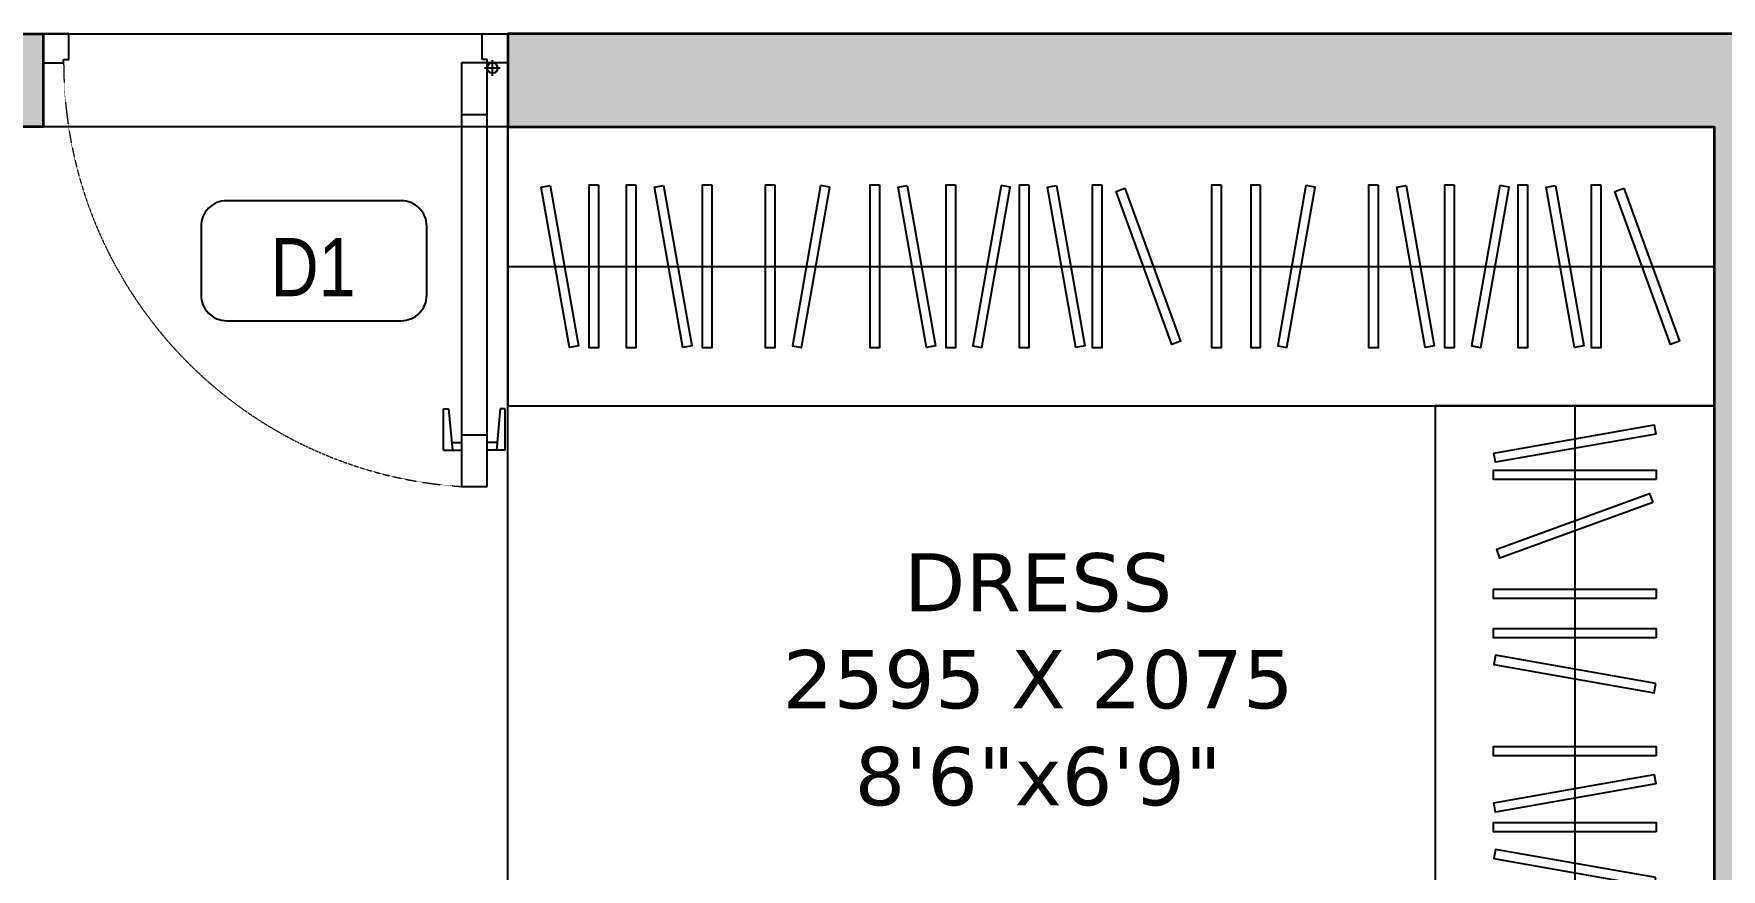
# Model space of a CAD drawing. Header units: millimetres. Extents: x 94643 to 134206, y 115494 to 180803.
# Drawn here: x 103906 to 107536, y 162082 to 163878 of the extents above; entities that cross this region are included whole.
import ezdxf
from ezdxf.enums import TextEntityAlignment as Align

# ---------------------------------------------------------------- set-up
doc = ezdxf.new("R2010")
doc.units = ezdxf.units.MM
doc.linetypes.add('3.5BHK EAST_UN-1$0$DASHED', pattern=[0.75, 0.5, -0.25])
for name, color, linetype in [('A-Dimensions', 4, 'Continuous'), ('A-Door', 11, 'Continuous'), ('A-Door Line', 8, 'Continuous'), ('A-Hatch', 252, 'Continuous'), ('A-MBR Wardrobe', 253, 'Continuous'), ('A-MBR-Dress-Wardrobe', 253, 'Continuous'), ('A-Room Boundary', 44, 'Continuous'), ('A-Text Main', 44, 'Continuous')]:
    doc.layers.add(name, color=color, linetype=linetype)
doc.layers.add('A-Wall', color=240, linetype='Continuous', lineweight=35)
doc.styles.add('2024-08-29_TOWER-A$0$simplex-0.8', font='simplex.shx', dxfattribs={"width": 0.8})
doc.styles.add('3.5BHK EAST_UN-1$0$grid_text', font='verdana.ttf')
doc.styles.add('ARIAL', font='ARIALN.TTF')
doc.styles.add('S', font='arial.ttf', dxfattribs={"height": 150})
doc.dimstyles.new('DIMSMALL', dxfattribs={"dimtxt": 150, "dimasz": 250, "dimexe": 100, "dimexo": 100, "dimgap": 25, "dimtad": 1, "dimdec": 0, "dimzin": 0, "dimdsep": 46, "dimtxsty": 'S', "dimcen": 0, "dimdle": 100, "dimclrd": 8, "dimclre": 8, "dimclrt": 256, "dimazin": 0, "dimtfac": 1, "dimtdec": 0, "dimtix": 1, "dimtmove": 0, "dimatfit": 3, "dimldrblk": '12_DatumFilled', "dimfxl": 1, "dimtolj": 1, "dimtzin": 0, "dimlwd": -1, "dimlwe": -1, "dimarcsym": 1})

# ---------------------------------------------------------------- blocks, each defined once
blk = doc.blocks.new('*D164')
at = {"layer": 'A-Dimensions', "color": 8, "transparency": 16777216}
for p, q in [((103925.7, 163977.6), (103925.7, 164316.5)), ((104925.7, 163977.6), (104925.7, 164316.5)), ((104175.7, 164216.5), (104675.7, 164216.5))]:
    blk.add_line(p, q, dxfattribs=at)
for points in [[(104175.7, 164258.2), (104175.7, 164174.9), (103925.7, 164216.5)], [(104675.7, 164258.2), (104675.7, 164174.9), (104925.7, 164216.5)]]:
    blk.add_solid(points, dxfattribs=at)
at = {"layer": 'Defpoints', "color": 0, "transparency": 16777216}
for p in [(104925.7, 164216.5), (103925.7, 163877.6), (104925.7, 163877.6)]:
    blk.add_point(p, dxfattribs=at)
at = {"layer": 'A-Dimensions', "lineweight": 30, "transparency": 16777216, "char_height": 150, "attachment_point": 5, "style": 'S'}
for s, insert in [('\\A1;1000', (104425.7, 164318.1)), ('\\A1;[3\'-3 1/2"]', (104425.7, 164094.4))]:
    blk.add_mtext(s, dxfattribs=dict(at, insert=insert))
blk = doc.blocks.new('12_DatumFilled')
at = {"color": 8, "linetype": 'ByBlock'}
blk.add_solid([(0, 0.577), (-1, 0), (0, -0.577)], dxfattribs=at)
blk = doc.blocks.new('3.5BHK EAST_UN-1$0$Door11')
at = {"layer": 'A-Door'}
for p, q in [((-991.7, 0), (-1050, 0)), ((-1050, 0), (-1050, -65.6)), ((-991.7, -58.3), (-991.7, 0)), ((-58.3, -58.3), (-58.3, 0)), ((-58.3, 0), (0, 0)), ((0, 0), (0, -65.6)), ((-1050, -65.6), (-1003.4, -65.6)), ((-1003.4, -65.6), (-1003.4, -58.3)), ((-1003.4, -58.3), (-991.7, -58.3)), ((-104.9, -65.6), (-104.9, -1021.8)), ((-46.6, -65.6), (-104.9, -65.6)), ((-104.9, -65.6), (-104.9, -65.6)), ((-46.6, -58.3), (-58.3, -58.3)), ((-46.6, -65.6), (-46.6, -58.3)), ((-46.6, -1021.8), (-46.6, -65.6)), ((0, -65.6), (-46.6, -65.6)), ((-35, -94.7), (-35, -59.8)), ((-17.5, -77.3), (-52.5, -77.3)), ((-104.9, -182.2), (-46.6, -182.2)), ((-145.8, -846.8), (-134.1, -846.8)), ((-145.8, -940.1), (-145.8, -846.8)), ((-134.1, -846.8), (-125.5, -940.1)), ((-17.5, -846.8), (-26.1, -940.1)), ((-5.8, -846.8), (-17.5, -846.8)), ((-5.8, -940.1), (-5.8, -846.8)), ((-104.9, -905.1), (-46.6, -905.1)), ((-145.8, -940.1), (-104.9, -940.1)), ((-127.1, -922.6), (-104.9, -922.6)), ((-24.5, -922.6), (-46.6, -922.6)), ((-5.8, -940.1), (-46.6, -940.1)), ((-104.9, -1021.8), (-46.6, -1021.8))]:
    blk.add_line(p, q, dxfattribs=at)
blk.add_circle((-35, -77.3), 11.7, dxfattribs=at)
at = {"layer": 'A-Door', "linetype": '3.5BHK EAST_UN-1$0$DASHED', "lineweight": 0}
blk.add_arc((-43.9, -64.2), 959.5, 180.0822, 266.3506, dxfattribs=at)
blk = doc.blocks.new('3.5BHK EAST_UN-1$0$A$C61eae9c3')
at = {"layer": 'A-MBR-Dress-Wardrobe', "ltscale": 600}
blk.add_lwpolyline([(0, 600), (0, 0), (2595, 0), (2595, 600)], close=True, dxfattribs=at)
for points in [[(91.2, 474.1), (151.9, 129.4), (132.3, 125.9), (71.5, 470.6), (91.2, 474.1)], [(194.8, 475), (194.8, 125), (174.8, 125), (174.8, 475), (194.8, 475)], [(275.1, 475), (275.1, 125), (255.1, 125), (255.1, 475), (275.1, 475)], [(334.9, 474.1), (395.7, 129.4), (376, 125.9), (315.2, 470.6), (334.9, 474.1)], [(438.5, 475), (438.5, 125), (418.5, 125), (418.5, 475), (438.5, 475)], [(574.4, 475), (574.4, 125), (554.4, 125), (554.4, 475), (574.4, 475)], [(672.7, 474.1), (611.9, 129.4), (631.6, 125.9), (692.4, 470.6), (672.7, 474.1)], [(799.2, 475), (799.2, 125), (779.2, 125), (779.2, 475), (799.2, 475)], [(859, 474.1), (919.8, 129.4), (900.1, 125.9), (839.3, 470.6), (859, 474.1)], [(962.7, 475), (962.7, 125), (942.7, 125), (942.7, 475), (962.7, 475)], [(1060.9, 474.1), (1000.1, 129.4), (1019.8, 125.9), (1080.6, 470.6), (1060.9, 474.1)], [(1120.6, 475), (1120.6, 125), (1100.6, 125), (1100.6, 475), (1120.6, 475)], [(1180.4, 474.1), (1241.1, 129.4), (1221.4, 125.9), (1160.7, 470.6), (1180.4, 474.1)], [(1277.7, 475), (1277.7, 125), (1257.7, 125), (1257.7, 475), (1277.7, 475)], [(1534, 475), (1534, 125), (1514, 125), (1514, 475), (1534, 475)], [(1618.5, 475), (1618.5, 125), (1598.5, 125), (1598.5, 475), (1618.5, 475)], [(1716.8, 474.1), (1656, 129.4), (1675.7, 125.9), (1736.5, 470.6), (1716.8, 474.1)], [(1872.2, 475), (1872.2, 125), (1852.2, 125), (1852.2, 475), (1872.2, 475)], [(1932, 474.1), (1992.8, 129.4), (1973.1, 125.9), (1912.3, 470.6), (1932, 474.1)], [(2035.6, 475), (2035.6, 125), (2015.6, 125), (2015.6, 475), (2035.6, 475)], [(2133.9, 474.1), (2073.1, 129.4), (2092.8, 125.9), (2153.6, 470.6), (2133.9, 474.1)], [(2193.5, 475), (2193.5, 125), (2173.5, 125), (2173.5, 475), (2193.5, 475)], [(2253.4, 474.1), (2314.1, 129.4), (2294.4, 125.9), (2233.7, 470.6), (2253.4, 474.1)], [(2350.7, 475), (2350.7, 125), (2330.7, 125), (2330.7, 475), (2350.7, 475)], [(1327.2, 467.9), (1446.9, 139), (1428.1, 132.1), (1308.4, 461), (1327.2, 467.9)], [(2400.2, 467.9), (2519.9, 139), (2501.1, 132.1), (2381.4, 461), (2400.2, 467.9)], [(0, 300), (2595, 300)]]:
    blk.add_lwpolyline(points, dxfattribs=at)
blk = doc.blocks.new('3.5BHK EAST_UN-1$0$A$C63fc6ba4')
at = {"layer": 'A-MBR Wardrobe', "ltscale": 600}
blk.add_lwpolyline([(600, 1475), (0, 1475), (0, 0), (600, 0)], close=True, dxfattribs=at)
for points in [[(300, 1475), (300, 0)], [(474.1, 1414.6), (129.4, 1353.9), (125.9, 1373.6), (470.6, 1434.3), (474.1, 1414.6)], [(475, 1317.3), (125, 1317.3), (125, 1337.3), (475, 1337.3), (475, 1317.3)], [(467.9, 1267.8), (139, 1148.1), (132.1, 1166.9), (461, 1286.6), (467.9, 1267.8)], [(475, 1061), (125, 1061), (125, 1081), (475, 1081), (475, 1061)], [(475, 976.5), (125, 976.5), (125, 996.5), (475, 996.5), (475, 976.5)], [(474.1, 878.2), (129.4, 939), (125.9, 919.3), (470.6, 858.5), (474.1, 878.2)], [(475, 722.8), (125, 722.8), (125, 742.8), (475, 742.8), (475, 722.8)], [(474.1, 663), (129.4, 602.2), (125.9, 621.9), (470.6, 682.7), (474.1, 663)], [(475, 559.4), (125, 559.4), (125, 579.4), (475, 579.4), (475, 559.4)], [(474.1, 461.1), (129.4, 521.9), (125.9, 502.2), (470.6, 441.4), (474.1, 461.1)], [(475, 401.5), (125, 401.5), (125, 421.5), (475, 421.5), (475, 401.5)], [(474.1, 341.6), (129.4, 280.9), (125.9, 300.6), (470.6, 361.3), (474.1, 341.6)], [(475, 244.3), (125, 244.3), (125, 264.3), (475, 264.3), (475, 244.3)], [(467.9, 194.8), (139, 75.1), (132.1, 93.9), (461, 213.6), (467.9, 194.8)]]:
    blk.add_lwpolyline(points, dxfattribs=at)
blk = doc.blocks.new('2024-08-29_TOWER-A$0$WNTG')
at = {"layer": 'A-Text Main'}
blk.add_lwpolyline([(-187.8, 246.2), (187.8, 246.2, -0.414214), (242.8, 191.2), (242.8, 43.3, -0.414214), (187.8, -11.7), (-187.8, -11.7, -0.414214), (-242.8, 43.3), (-242.8, 191.2, -0.414214)], format="xyb", close=True, dxfattribs=at)
at = {"layer": 'A-Text Main', "style": '2024-08-29_TOWER-A$0$simplex-0.8', "width": 0.8}
blk.add_attdef('WNTG', text='', height=150, dxfattribs=at).set_placement((-1.6, 43), align=Align.CENTER)
blk = doc.blocks.new('Unit-1')
at = {"layer": 'A-Hatch', "linetype": 'Continuous'}
h = blk.add_hatch(color=256, dxfattribs=at)
h.dxf.hatch_style = 1
h.paths.add_polyline_path([(3905, 15335.7), (4155, 15335.7), (4155, 16800.1), (2050.2, 16800.1), (2050.2, 16550.3), (3905, 16550.1)])
h.paths.add_polyline_path([(250, 15796), (250, 12295), (2905, 12295), (2905, 12045.7), (250, 12045.7), (250, 10820), (0, 10820), (0, 15796)])
h.paths.add_polyline_path([(5580, 12045.7), (5780, 12045.7), (5780, 16550.1), (6649.9, 16550.1), (6649.9, 16800.1), (5580, 16800.1)])
h.paths.add_polyline_path([(10800, 16550.1), (9999.9, 16550.1), (9999.9, 16800.1), (11050, 16800.1), (11050, 16550.1), (11050, 13495), (10800, 13495)])
h.paths.add_polyline_path([(6940, 12295), (6940, 12045.7), (10800, 12045.7), (10800, 11295.1), (11050, 11295.1), (11050, 12295)])
h.paths.add_polyline_path([(7140, 8082.6), (7140, 6370), (9610, 6370), (9610, 6420), (9810, 6420), (9810, 6370), (11050, 6370), (11050, 0), (10800, 0), (10800, 6170), (6940, 6170), (6940, 11045.7), (7140, 11045.7)])
h.paths.add_polyline_path([(10800, 10395.1), (11050, 10395.1), (11050, 8985.1), (10800, 8985.1)])
h.paths.add_polyline_path([(7310, 4410), (4515, 4410), (4515, 4210), (7110, 4210), (7110, 250), (6210, 250), (6210, 0), (7810, 0), (7810, 250), (7310, 250)])
h.paths.add_polyline_path([(3515, 4210), (2905, 4210), (250, 4210), (250, 3620.1), (0, 3620.1), (-0.1, 4460.1), (2905, 4460), (2905, 4410), (2900, 4410), (3515, 4410)])
h.paths.add_polyline_path([(249.9, 1820.1), (250, 250), (4515, 250), (4515, 2135), (4715, 2135), (4715, 250), (5460, 250), (5460, 0), (250, 0), (0, 0), (0, 250), (-0.1, 1820.1)])
at = {"layer": 'A-Door Line', "linetype": 'Continuous'}
blk.add_lwpolyline([(3515, 4410), (4515, 4410)], dxfattribs=at)
at = {"layer": 'A-Room Boundary', "linetype": 'Continuous'}
for points in [[(250, 250), (4515, 250), (4515, 4210), (250, 4210)], [(7110, 2135), (4515, 2135), (4515, 4210), (7110, 4210)]]:
    blk.add_lwpolyline(points, close=True, dxfattribs=at)
at = {"layer": 'A-Wall'}
for points in [[(3515, 4210), (2905, 4210), (250, 4210), (250, 3620.1), (0, 3620.1), (-0.1, 4460.1), (2905, 4460), (2905, 4410), (2900, 4410), (3515, 4410)], [(7310, 4410), (4515, 4410), (4515, 4210), (7110, 4210), (7110, 250), (6210, 250), (6210, 0), (7810, 0), (7810, 250), (7310, 250)]]:
    blk.add_lwpolyline(points, close=True, dxfattribs=at)
at = {"layer": 'A-Door', "xscale": 0.9523809523809259, "yscale": 0.9523809523809259, "zscale": 0.9523809523809259}
blk.add_blockref('3.5BHK EAST_UN-1$0$Door11', (4515, 4410), dxfattribs=at)
at = {"layer": 'A-MBR-Dress-Wardrobe', "linetype": 'Continuous'}
for name, p in [('3.5BHK EAST_UN-1$0$A$C61eae9c3', (4515, 3610)), ('3.5BHK EAST_UN-1$0$A$C63fc6ba4', (6510, 2135))]:
    blk.add_blockref(name, p, dxfattribs=at)
at = {"layer": 'A-Text Main'}
ref = blk.add_blockref('2024-08-29_TOWER-A$0$WNTG', (4097.7, 4039.5), dxfattribs=dict(at, xscale=-1, rotation=180))
ref.add_attrib('WNTG', 'D1', dxfattribs={"height": 125, "style": 'ARIAL'}).set_placement((4096.1, 3846), align=Align.CENTER)
at = {"layer": 'A-Text Main', "linetype": 'Continuous', "insert": (5655.6, 3021.5), "char_height": 125, "width": 1167.553, "attachment_point": 5, "style": '3.5BHK EAST_UN-1$0$grid_text'}
blk.add_mtext('DRESS\\P2595 X 2075\\P8\'6"x6\'9"', dxfattribs=at)

msp = doc.modelspace()

# ---------------------------------------------------------------- dimensions: what is measured, and where the dimension line sits
at = {"layer": 'A-Dimensions', "lineweight": 30}
dim = msp.add_linear_dim(base=(104925.7, 164216.5), p1=(103925.7, 163877.6), p2=(104925.7, 163877.6), dimstyle='DIMSMALL', override={"dimpost": '\\X'}, dxfattribs=at)
dim.commit()
dim.dimension.update_dxf_attribs({"geometry": '*D164', "text_midpoint": (104425.7, 164216.5)})

# ---------------------------------------------------------------- next in the draw order: block references
at = {"linetype": 'Continuous'}
msp.add_blockref('Unit-1', (100410.7, 159467.6), dxfattribs=at)

doc.saveas('drawing.dxf')
